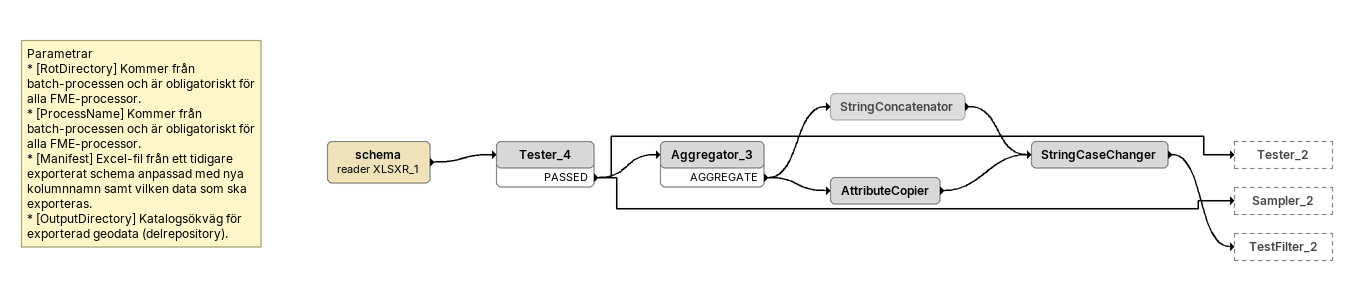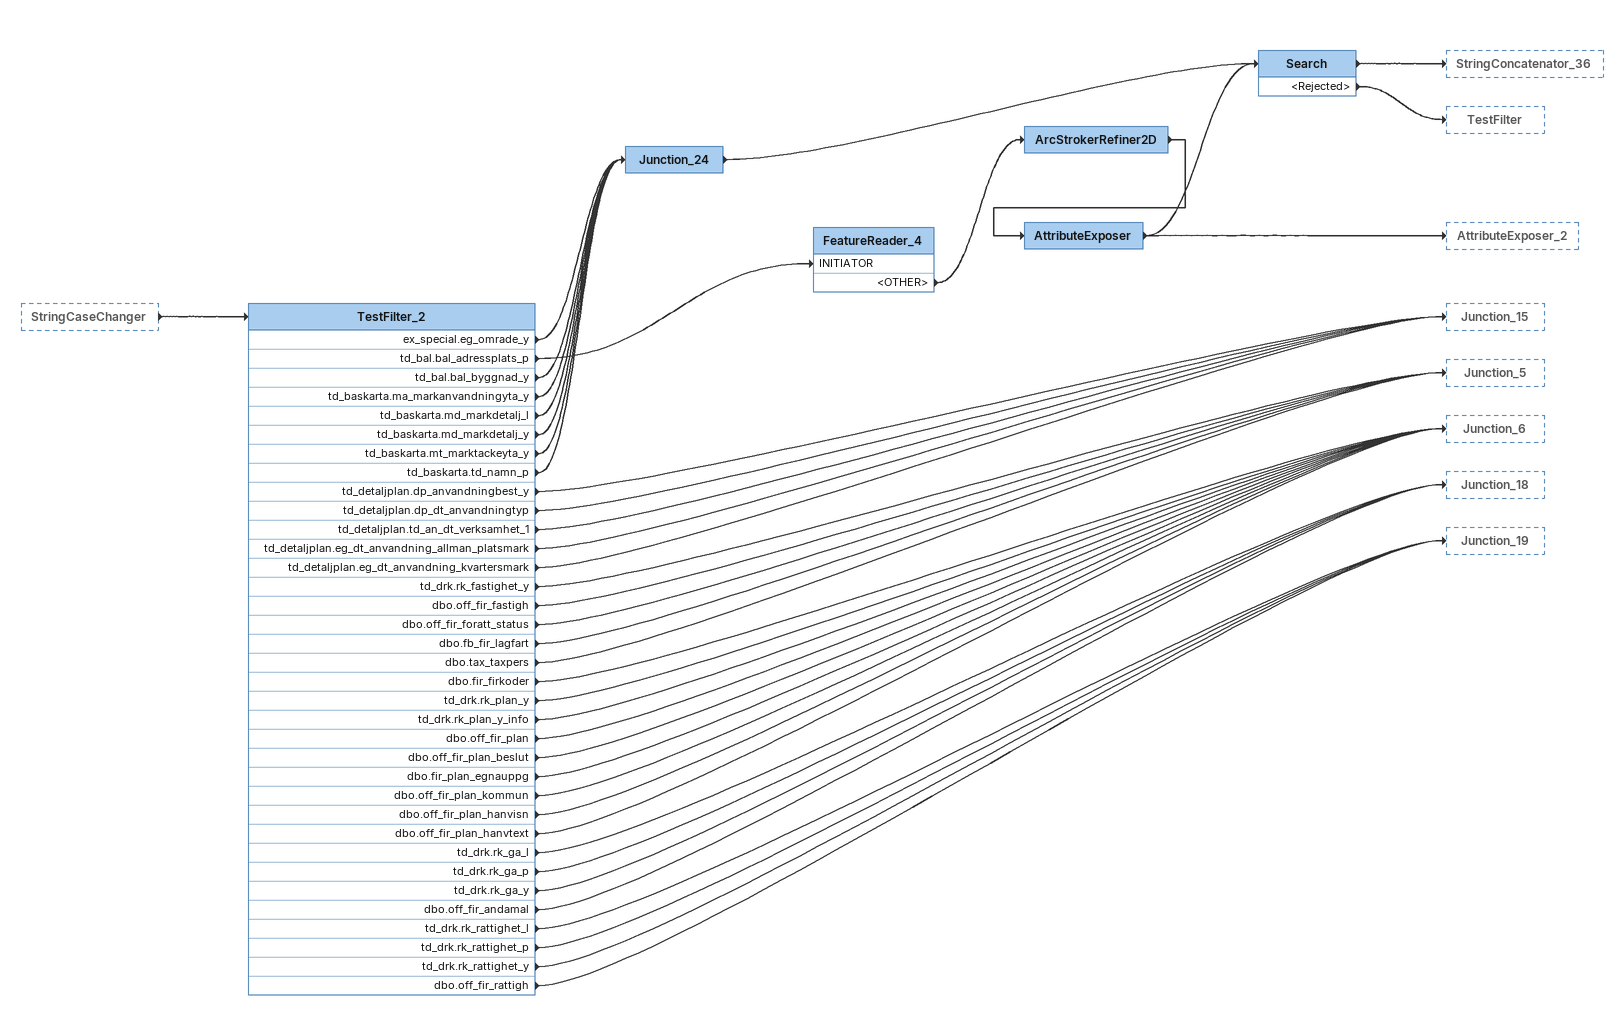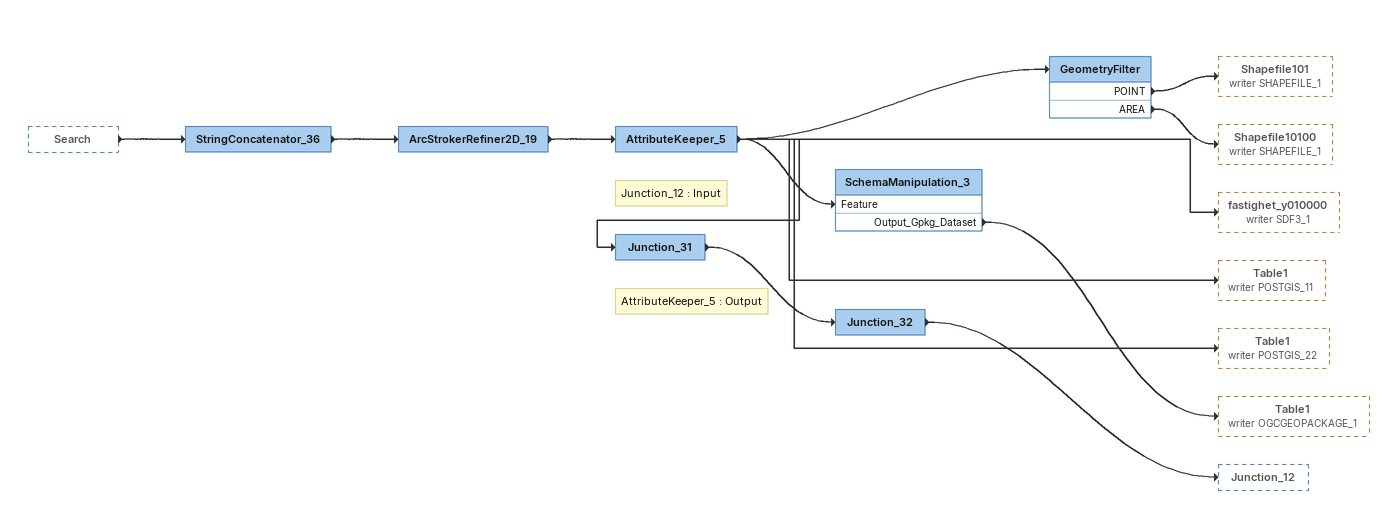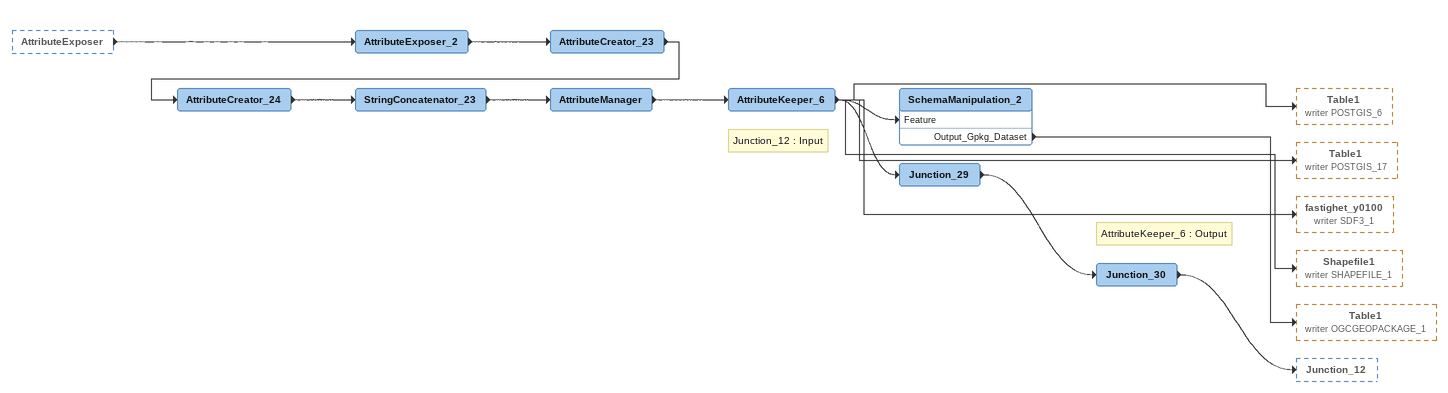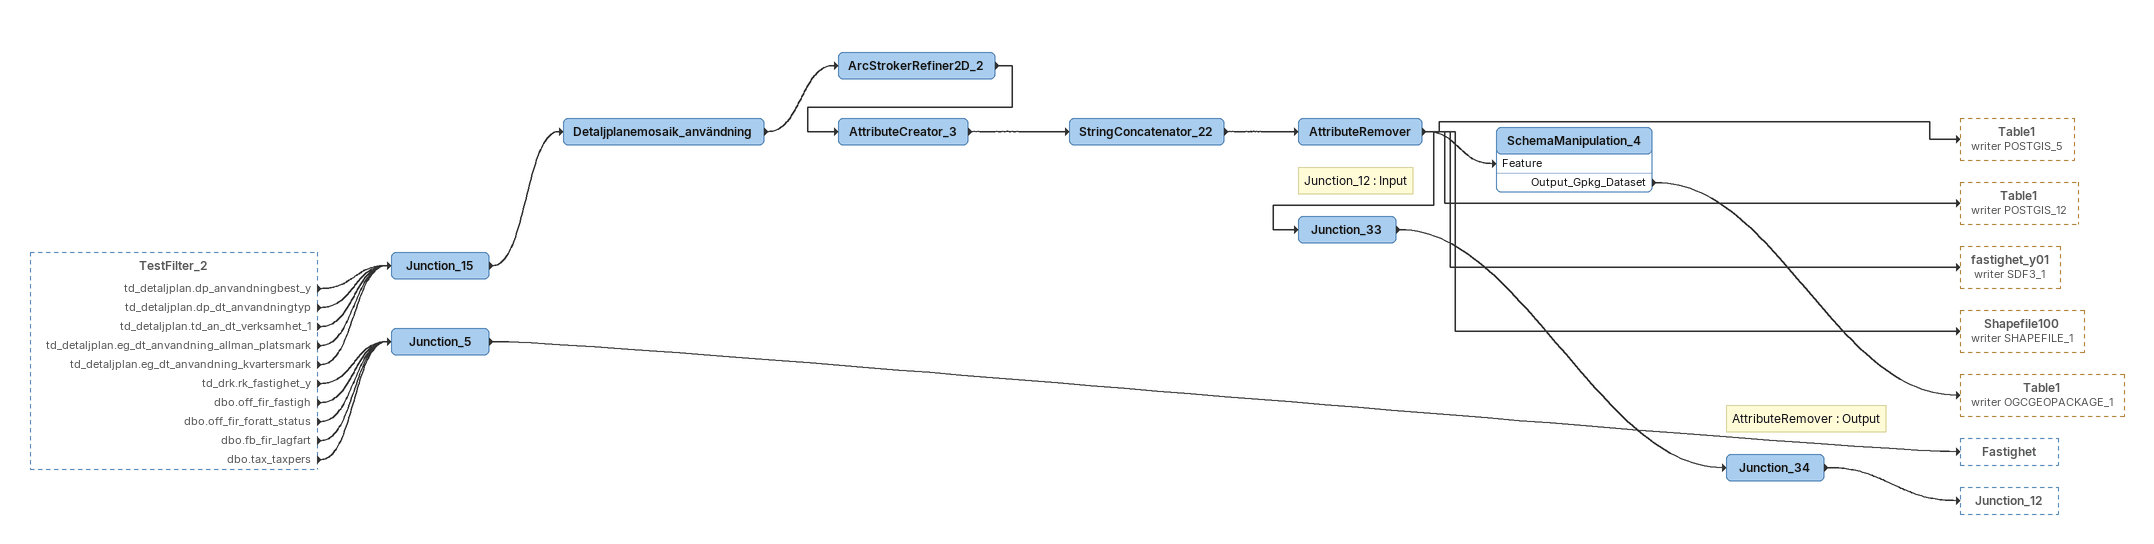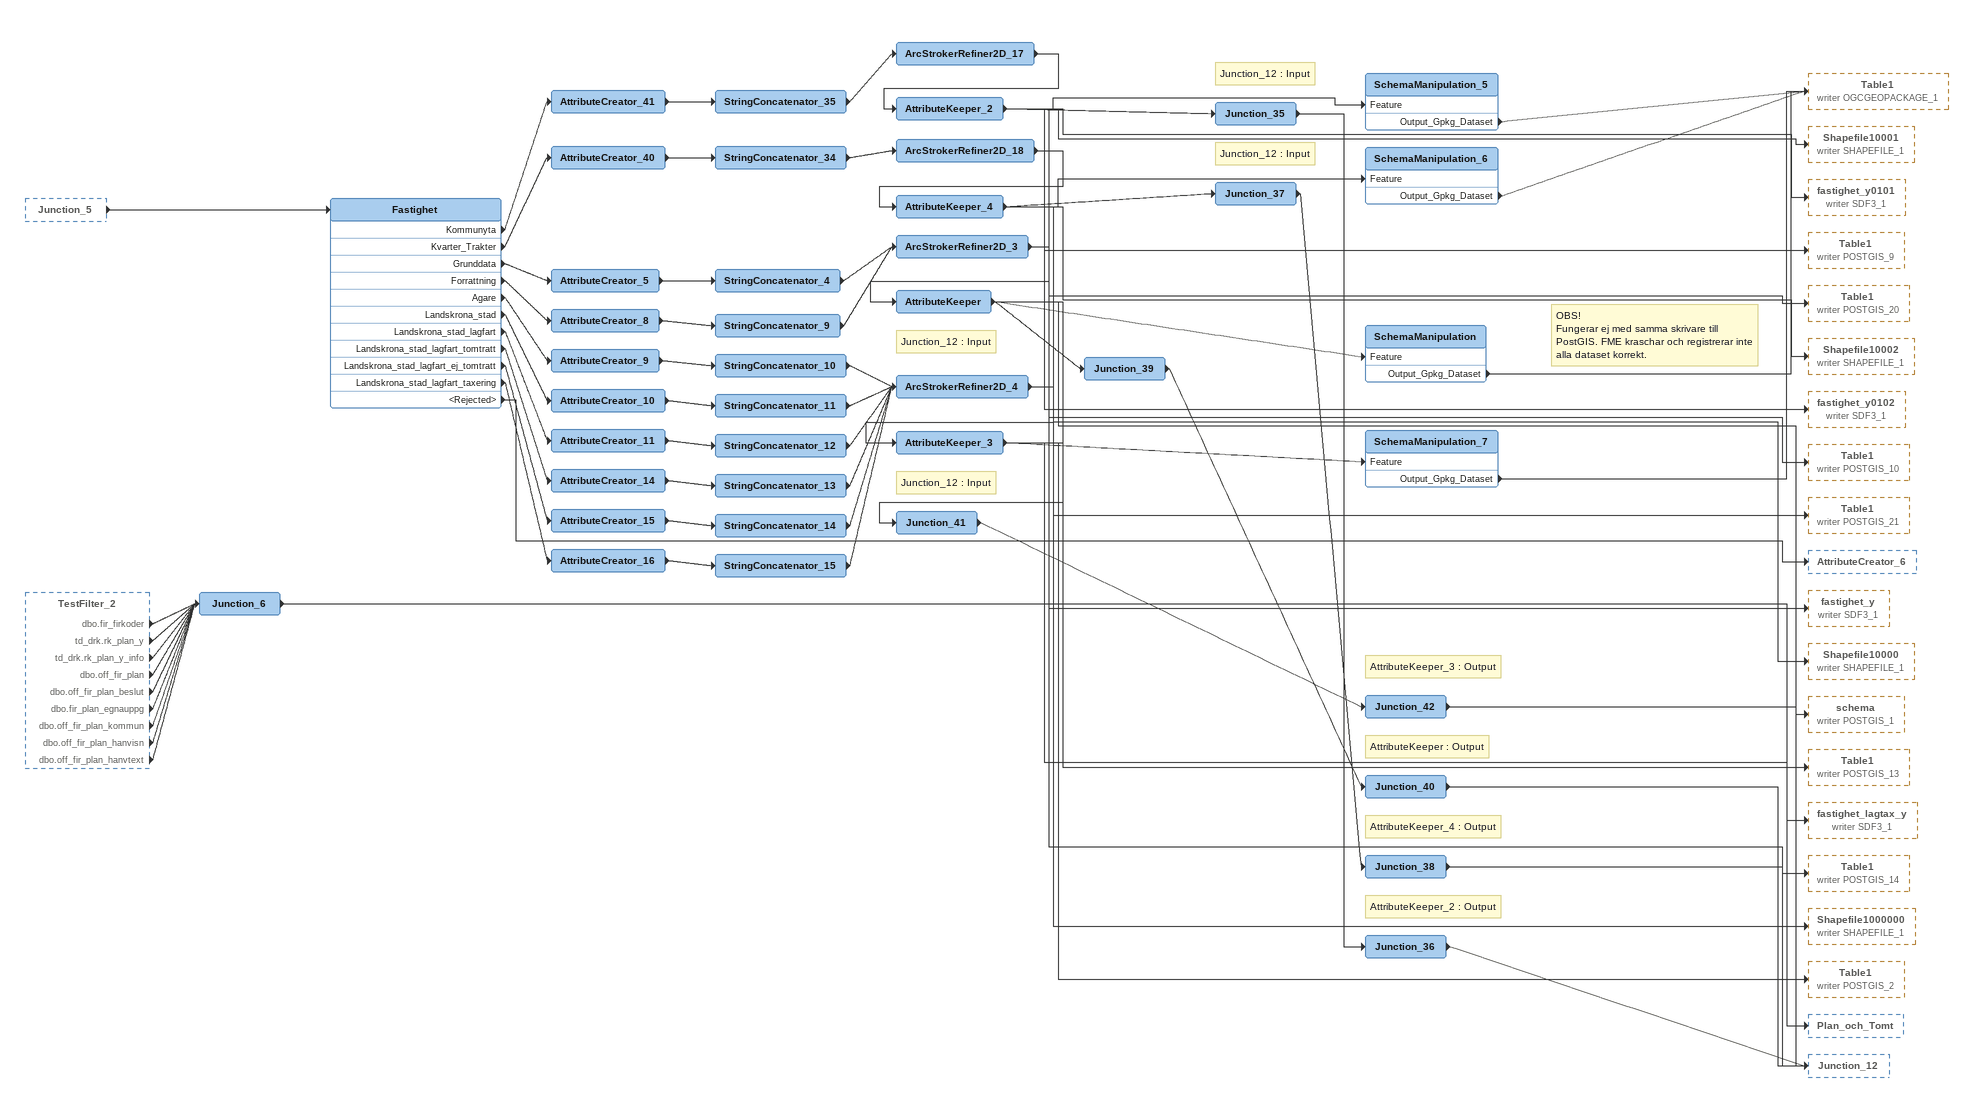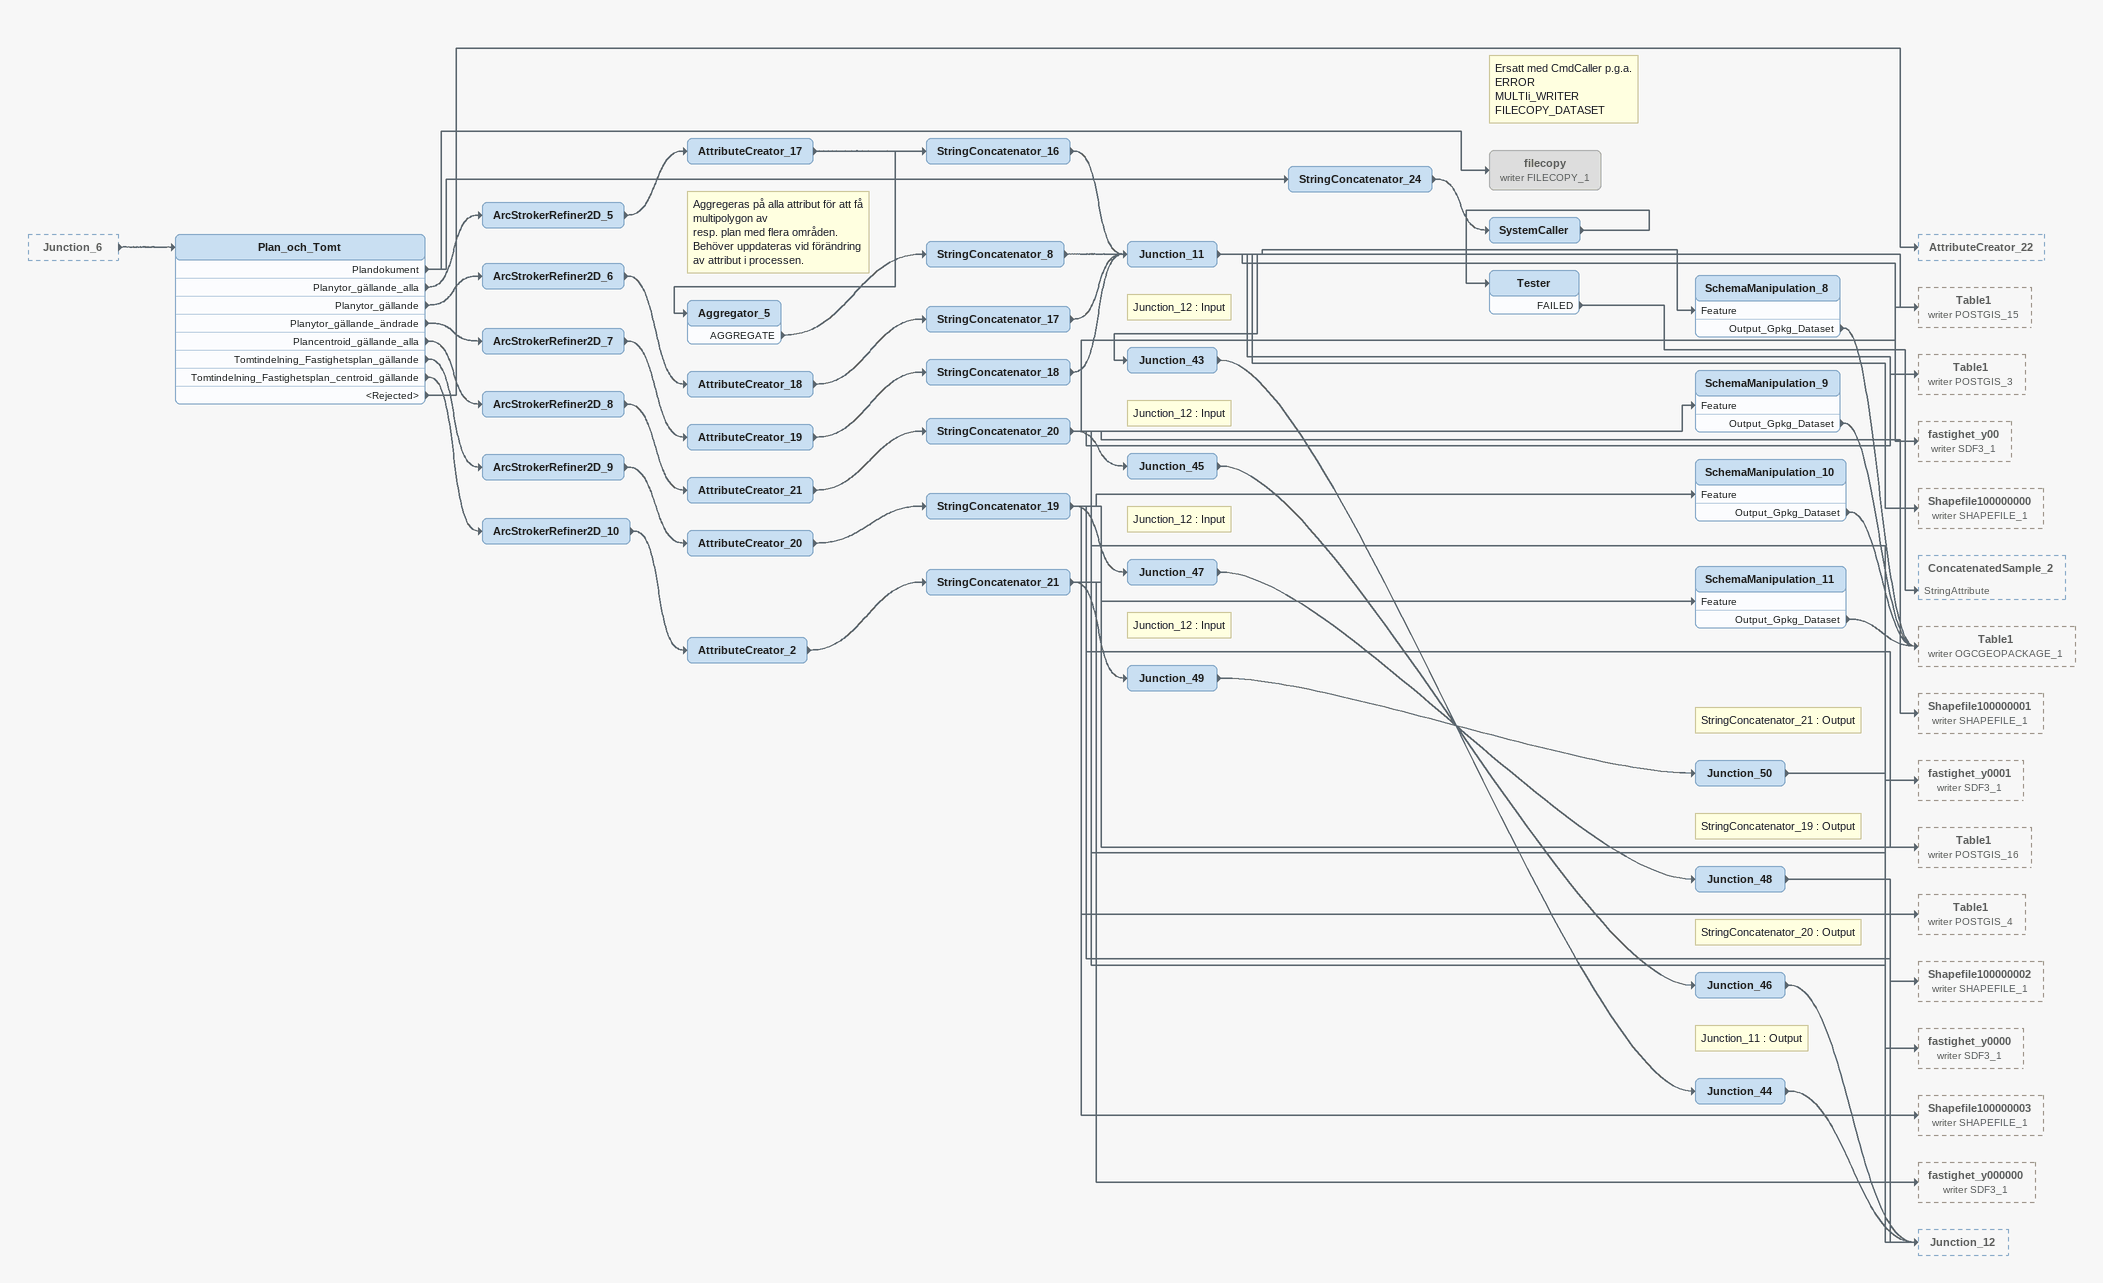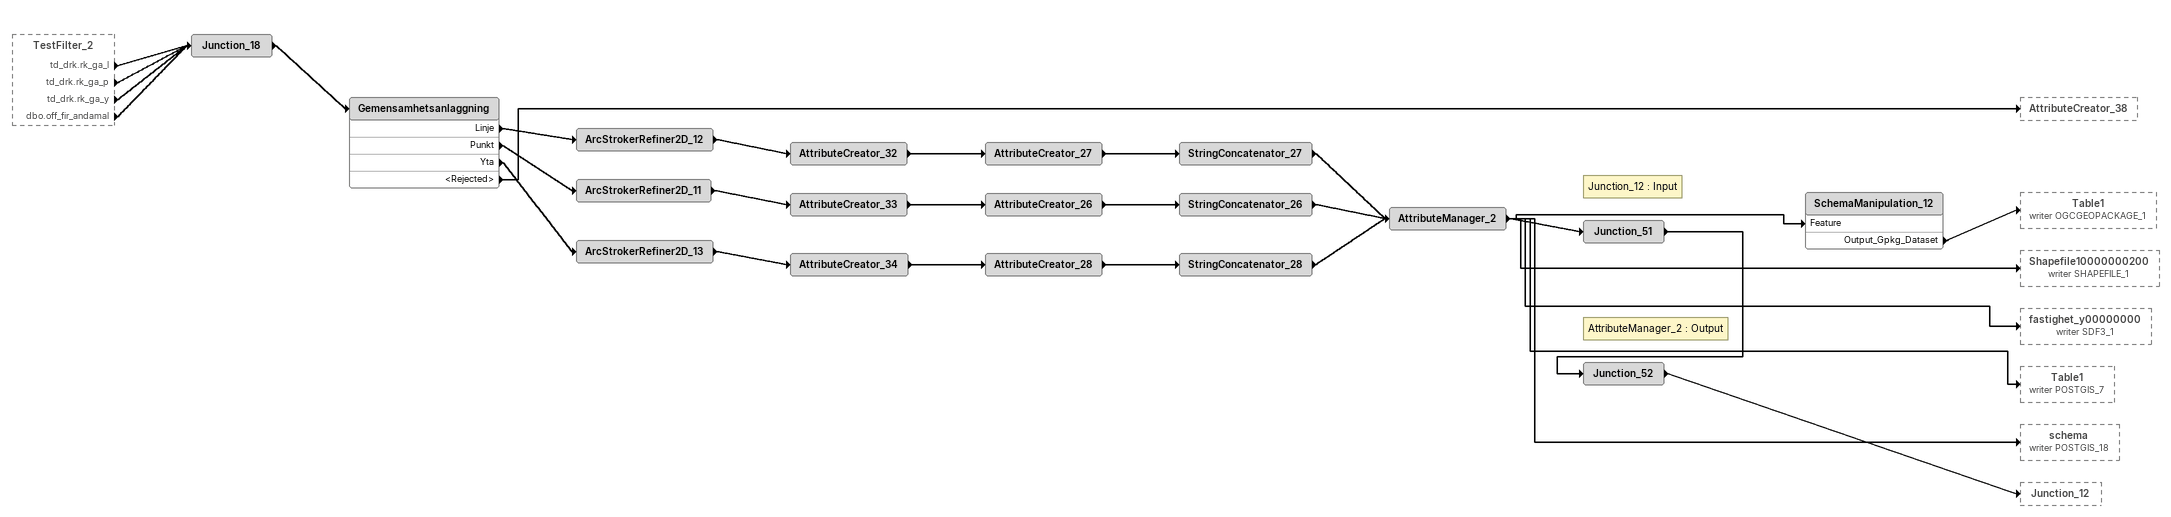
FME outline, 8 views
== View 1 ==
Note: Parametrar / * [RotDirectory] Kommer från batch-processen och är obligatoriskt för alla FME-processor. / * [ProcessName] Kommer från batch-processen och är obligatoriskt för alla FME-processor. / * [Manifest] Excel-fil från ett tidigare exporterat schema anpassad med nya kolumnnamn samt vilken data som ska exporteras. / * [OutputDirectory] Katalogsökväg för exporterad geodata (delrepository).
schema (reader XLSXR_1)
    -> Tester_4
Tester_4
    PASSED -> Tester_2
    PASSED -> Aggregator_3
    PASSED -> Sampler_2
Aggregator_3
    AGGREGATE -> StringConcatenator
    AGGREGATE -> AttributeCopier
StringConcatenator [off]
    -> StringCaseChanger
AttributeCopier
    -> StringCaseChanger
StringCaseChanger
    -> TestFilter_2

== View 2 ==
StringCaseChanger [outside]
    -> TestFilter_2
TestFilter_2
    ex_special.eg_omrade_y -> Junction_24
    td_bal.bal_adressplats_p -> FeatureReader_4 [INITIATOR]
    td_bal.bal_byggnad_y -> Junction_24
    td_baskarta.ma_markanvandningyta_y -> Junction_24
    td_baskarta.md_markdetalj_l -> Junction_24
    td_baskarta.md_markdetalj_y -> Junction_24
    td_baskarta.mt_marktackeyta_y -> Junction_24
    td_baskarta.td_namn_p -> Junction_24
    td_detaljplan.dp_anvandningbest_y -> Junction_15
    td_detaljplan.dp_dt_anvandningtyp -> Junction_15
    td_detaljplan.td_an_dt_verksamhet_1 -> Junction_15
    td_detaljplan.eg_dt_anvandning_allman_platsmark -> Junction_15
    td_detaljplan.eg_dt_anvandning_kvartersmark -> Junction_15
    td_drk.rk_fastighet_y -> Junction_5
    dbo.off_fir_fastigh -> Junction_5
    dbo.off_fir_foratt_status -> Junction_5
    dbo.fb_fir_lagfart -> Junction_5
    dbo.tax_taxpers -> Junction_5
    dbo.fir_firkoder -> Junction_6
    td_drk.rk_plan_y -> Junction_6
    td_drk.rk_plan_y_info -> Junction_6
    dbo.off_fir_plan -> Junction_6
    dbo.off_fir_plan_beslut -> Junction_6
    dbo.fir_plan_egnauppg -> Junction_6
    dbo.off_fir_plan_kommun -> Junction_6
    dbo.off_fir_plan_hanvisn -> Junction_6
    dbo.off_fir_plan_hanvtext -> Junction_6
    td_drk.rk_ga_l -> Junction_18
    td_drk.rk_ga_p -> Junction_18
    td_drk.rk_ga_y -> Junction_18
    dbo.off_fir_andamal -> Junction_18
    td_drk.rk_rattighet_l -> Junction_19
    td_drk.rk_rattighet_p -> Junction_19
    td_drk.rk_rattighet_y -> Junction_19
    dbo.off_fir_rattigh -> Junction_19
Junction_24
    -> Search
FeatureReader_4
    <OTHER> -> ArcStrokerRefiner2D
ArcStrokerRefiner2D
    -> AttributeExposer
AttributeExposer
    -> AttributeExposer_2
    -> Search
Search
    -> StringConcatenator_36
    <Rejected> -> TestFilter

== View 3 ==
Search [outside]
    -> StringConcatenator_36
StringConcatenator_36
    -> ArcStrokerRefiner2D_19
ArcStrokerRefiner2D_19
    -> AttributeKeeper_5
AttributeKeeper_5
    -> GeometryFilter
    -> fastighet_y010000 (writer SDF3_1)
    -> Table1 (writer POSTGIS_11)
    -> Table1 (writer POSTGIS_22)
    -> SchemaManipulation_3 [Feature]
    -> Junction_31
GeometryFilter
    POINT -> Shapefile101 (writer SHAPEFILE_1)
    AREA -> Shapefile10100 (writer SHAPEFILE_1)
SchemaManipulation_3
    Output_Gpkg_Dataset -> Table1 (writer OGCGEOPACKAGE_1)
Note: Junction_12 : Input
Junction_31
    -> Junction_32
Note: AttributeKeeper_5 : Output
Junction_32
    -> Junction_12

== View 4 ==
AttributeExposer [outside]
    -> AttributeExposer_2
AttributeExposer_2
    -> AttributeCreator_23
AttributeCreator_23
    -> AttributeCreator_24
AttributeCreator_24
    -> StringConcatenator_23
StringConcatenator_23
    -> AttributeManager
AttributeManager
    -> AttributeKeeper_6
AttributeKeeper_6
    -> SchemaManipulation_2 [Feature]
    -> Table1 (writer POSTGIS_6)
    -> Table1 (writer POSTGIS_17)
    -> fastighet_y0100 (writer SDF3_1)
    -> Junction_29
    -> Shapefile1 (writer SHAPEFILE_1)
SchemaManipulation_2
    Output_Gpkg_Dataset -> Table1 (writer OGCGEOPACKAGE_1)
Note: Junction_12 : Input
Junction_29
    -> Junction_30
Note: AttributeKeeper_6 : Output
Junction_30
    -> Junction_12

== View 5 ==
TestFilter_2 [outside]
    td_detaljplan.dp_anvandningbest_y -> Junction_15
    td_detaljplan.dp_dt_anvandningtyp -> Junction_15
    td_detaljplan.td_an_dt_verksamhet_1 -> Junction_15
    td_detaljplan.eg_dt_anvandning_allman_platsmark -> Junction_15
    td_detaljplan.eg_dt_anvandning_kvartersmark -> Junction_15
    td_drk.rk_fastighet_y -> Junction_5
    dbo.off_fir_fastigh -> Junction_5
    dbo.off_fir_foratt_status -> Junction_5
    dbo.fb_fir_lagfart -> Junction_5
    dbo.tax_taxpers -> Junction_5
Junction_15
    -> Detaljplanemosaik_användning
Detaljplanemosaik_användning
    -> ArcStrokerRefiner2D_2
ArcStrokerRefiner2D_2
    -> AttributeCreator_3
AttributeCreator_3
    -> StringConcatenator_22
StringConcatenator_22
    -> AttributeRemover
AttributeRemover
    -> Table1 (writer POSTGIS_5)
    -> Table1 (writer POSTGIS_12)
    -> fastighet_y01 (writer SDF3_1)
    -> Shapefile100 (writer SHAPEFILE_1)
    -> Junction_33
    -> SchemaManipulation_4 [Feature]
SchemaManipulation_4
    Output_Gpkg_Dataset -> Table1 (writer OGCGEOPACKAGE_1)
Note: Junction_12 : Input
Junction_33
    -> Junction_34
Note: AttributeRemover : Output
Junction_34
    -> Junction_12
Junction_5
    -> Fastighet

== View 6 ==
Junction_5 [outside]
    -> Fastighet
TestFilter_2 [outside]
    dbo.fir_firkoder -> Junction_6
    td_drk.rk_plan_y -> Junction_6
    td_drk.rk_plan_y_info -> Junction_6
    dbo.off_fir_plan -> Junction_6
    dbo.off_fir_plan_beslut -> Junction_6
    dbo.fir_plan_egnauppg -> Junction_6
    dbo.off_fir_plan_kommun -> Junction_6
    dbo.off_fir_plan_hanvisn -> Junction_6
    dbo.off_fir_plan_hanvtext -> Junction_6
Fastighet
    Kommunyta -> AttributeCreator_41
    Kvarter_Trakter -> AttributeCreator_40
    Grunddata -> AttributeCreator_5
    Forrattning -> AttributeCreator_8
    Agare -> AttributeCreator_9
    Landskrona_stad -> AttributeCreator_10
    Landskrona_stad_lagfart -> AttributeCreator_11
    Landskrona_stad_lagfart_tomtratt -> AttributeCreator_14
    Landskrona_stad_lagfart_ej_tomtratt -> AttributeCreator_15
    Landskrona_stad_lagfart_taxering -> AttributeCreator_16
    <Rejected> -> AttributeCreator_6
AttributeCreator_41
    -> StringConcatenator_35
StringConcatenator_35
    -> ArcStrokerRefiner2D_17
ArcStrokerRefiner2D_17
    -> AttributeKeeper_2
AttributeKeeper_2
    -> Shapefile10001 (writer SHAPEFILE_1)
    -> fastighet_y0101 (writer SDF3_1)
    -> Table1 (writer POSTGIS_9)
    -> Table1 (writer POSTGIS_20)
    -> Junction_35
    -> SchemaManipulation_5 [Feature]
SchemaManipulation_5
    Output_Gpkg_Dataset -> Table1 (writer OGCGEOPACKAGE_1)
Note: Junction_12 : Input
Junction_35
    -> Junction_36
Note: AttributeKeeper_2 : Output
Junction_36
    -> Junction_12
AttributeCreator_40
    -> StringConcatenator_34
StringConcatenator_34
    -> ArcStrokerRefiner2D_18
ArcStrokerRefiner2D_18
    -> AttributeKeeper_4
AttributeKeeper_4
    -> Shapefile10002 (writer SHAPEFILE_1)
    -> fastighet_y0102 (writer SDF3_1)
    -> Table1 (writer POSTGIS_10)
    -> Table1 (writer POSTGIS_21)
    -> Junction_37
    -> SchemaManipulation_6 [Feature]
SchemaManipulation_6
    Output_Gpkg_Dataset -> Table1 (writer OGCGEOPACKAGE_1)
Note: Junction_12 : Input
Junction_37
    -> Junction_38
Note: AttributeKeeper_4 : Output
Junction_38
    -> Junction_12
AttributeCreator_5
    -> StringConcatenator_4
StringConcatenator_4
    -> ArcStrokerRefiner2D_3
AttributeCreator_8
    -> StringConcatenator_9
StringConcatenator_9
    -> ArcStrokerRefiner2D_3
ArcStrokerRefiner2D_3
    -> AttributeKeeper
AttributeKeeper
    -> fastighet_y (writer SDF3_1)
    -> Shapefile10000 (writer SHAPEFILE_1)
    -> schema (writer POSTGIS_1)
    -> Table1 (writer POSTGIS_13)
    -> Junction_39
    -> SchemaManipulation [Feature]
Note: OBS! / Fungerar ej med samma skrivare till PostGIS. FME kraschar och registrerar inte alla dataset korrekt.
SchemaManipulation
    Output_Gpkg_Dataset -> Table1 (writer OGCGEOPACKAGE_1)
Note: Junction_12 : Input
Junction_39
    -> Junction_40
Note: AttributeKeeper : Output
Junction_40
    -> Junction_12
AttributeCreator_9
    -> StringConcatenator_10
StringConcatenator_10
    -> ArcStrokerRefiner2D_4
AttributeCreator_10
    -> StringConcatenator_11
StringConcatenator_11
    -> ArcStrokerRefiner2D_4
AttributeCreator_11
    -> StringConcatenator_12
StringConcatenator_12
    -> ArcStrokerRefiner2D_4
AttributeCreator_14
    -> StringConcatenator_13
StringConcatenator_13
    -> ArcStrokerRefiner2D_4
AttributeCreator_15
    -> StringConcatenator_14
StringConcatenator_14
    -> ArcStrokerRefiner2D_4
AttributeCreator_16
    -> StringConcatenator_15
StringConcatenator_15
    -> ArcStrokerRefiner2D_4
ArcStrokerRefiner2D_4
    -> AttributeKeeper_3
AttributeKeeper_3
    -> fastighet_lagtax_y (writer SDF3_1)
    -> Table1 (writer POSTGIS_14)
    -> Shapefile1000000 (writer SHAPEFILE_1)
    -> Table1 (writer POSTGIS_2)
    -> Junction_41
    -> SchemaManipulation_7 [Feature]
SchemaManipulation_7
    Output_Gpkg_Dataset -> Table1 (writer OGCGEOPACKAGE_1)
Note: Junction_12 : Input
Junction_41
    -> Junction_42
Note: AttributeKeeper_3 : Output
Junction_42
    -> Junction_12
Junction_6
    -> Plan_och_Tomt

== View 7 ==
Junction_6 [outside]
    -> Plan_och_Tomt
Plan_och_Tomt
    Plandokument -> filecopy (writer FILECOPY_1)
    Plandokument -> StringConcatenator_24
    Planytor_gällande_alla -> ArcStrokerRefiner2D_5
    Planytor_gällande -> ArcStrokerRefiner2D_6
    Planytor_gällande_ändrade -> ArcStrokerRefiner2D_7
    Plancentroid_gällande_alla -> ArcStrokerRefiner2D_8
    Tomtindelning_Fastighetsplan_gällande -> ArcStrokerRefiner2D_9
    Tomtindelning_Fastighetsplan_centroid_gällande -> ArcStrokerRefiner2D_10
    <Rejected> -> AttributeCreator_22
Note: Ersatt med CmdCaller p.g.a. ERROR / MULTIi_WRITER FILECOPY_DATASET
filecopy (writer FILECOPY_1) [off]
StringConcatenator_24
    -> SystemCaller
SystemCaller
    -> Tester
Tester
    FAILED -> ConcatenatedSample_2 [StringAttribute]
ArcStrokerRefiner2D_5
    -> AttributeCreator_17
AttributeCreator_17
    -> StringConcatenator_16
    -> Aggregator_5
StringConcatenator_16
    -> Junction_11
Note: Aggregeras på alla attribut för att få multipolygon av / resp. plan med flera områden. / Behöver uppdateras vid förändring av attribut i processen.
Aggregator_5
    AGGREGATE -> StringConcatenator_8
StringConcatenator_8
    -> Junction_11
ArcStrokerRefiner2D_6
    -> AttributeCreator_18
AttributeCreator_18
    -> StringConcatenator_17
StringConcatenator_17
    -> Junction_11
ArcStrokerRefiner2D_7
    -> AttributeCreator_19
AttributeCreator_19
    -> StringConcatenator_18
StringConcatenator_18
    -> Junction_11
Junction_11
    -> Table1 (writer POSTGIS_15)
    -> fastighet_y00 (writer SDF3_1)
    -> Table1 (writer POSTGIS_3)
    -> Shapefile100000000 (writer SHAPEFILE_1)
    -> Junction_43
    -> SchemaManipulation_8 [Feature]
SchemaManipulation_8
    Output_Gpkg_Dataset -> Table1 (writer OGCGEOPACKAGE_1)
Note: Junction_12 : Input
Junction_43
    -> Junction_44
Note: Junction_11 : Output
Junction_44
    -> Junction_12
ArcStrokerRefiner2D_8
    -> AttributeCreator_21
AttributeCreator_21
    -> StringConcatenator_20
StringConcatenator_20
    -> Shapefile100000001 (writer SHAPEFILE_1)
    -> Table1 (writer POSTGIS_15)
    -> Table1 (writer POSTGIS_3)
    -> fastighet_y0001 (writer SDF3_1)
    -> Junction_45
    -> SchemaManipulation_9 [Feature]
SchemaManipulation_9
    Output_Gpkg_Dataset -> Table1 (writer OGCGEOPACKAGE_1)
Note: Junction_12 : Input
Junction_45
    -> Junction_46
Note: StringConcatenator_20 : Output
Junction_46
    -> Junction_12
ArcStrokerRefiner2D_9
    -> AttributeCreator_20
AttributeCreator_20
    -> StringConcatenator_19
StringConcatenator_19
    -> Table1 (writer POSTGIS_16)
    -> Table1 (writer POSTGIS_4)
    -> Shapefile100000002 (writer SHAPEFILE_1)
    -> fastighet_y0000 (writer SDF3_1)
    -> Junction_47
    -> SchemaManipulation_10 [Feature]
SchemaManipulation_10
    Output_Gpkg_Dataset -> Table1 (writer OGCGEOPACKAGE_1)
Note: Junction_12 : Input
Junction_47
    -> Junction_48
Note: StringConcatenator_19 : Output
Junction_48
    -> Junction_12
ArcStrokerRefiner2D_10
    -> AttributeCreator_2
AttributeCreator_2
    -> StringConcatenator_21
StringConcatenator_21
    -> Shapefile100000003 (writer SHAPEFILE_1)
    -> Table1 (writer POSTGIS_16)
    -> Table1 (writer POSTGIS_4)
    -> fastighet_y000000 (writer SDF3_1)
    -> SchemaManipulation_11 [Feature]
    -> Junction_49
SchemaManipulation_11
    Output_Gpkg_Dataset -> Table1 (writer OGCGEOPACKAGE_1)
Note: Junction_12 : Input
Junction_49
    -> Junction_50
Note: StringConcatenator_21 : Output
Junction_50
    -> Junction_12

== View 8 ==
TestFilter_2 [outside]
    td_drk.rk_ga_l -> Junction_18
    td_drk.rk_ga_p -> Junction_18
    td_drk.rk_ga_y -> Junction_18
    dbo.off_fir_andamal -> Junction_18
Junction_18
    -> Gemensamhetsanlaggning
Gemensamhetsanlaggning
    Linje -> ArcStrokerRefiner2D_12
    Punkt -> ArcStrokerRefiner2D_11
    Yta -> ArcStrokerRefiner2D_13
    <Rejected> -> AttributeCreator_38
ArcStrokerRefiner2D_12
    -> AttributeCreator_32
AttributeCreator_32
    -> AttributeCreator_27
AttributeCreator_27
    -> StringConcatenator_27
StringConcatenator_27
    -> AttributeManager_2
ArcStrokerRefiner2D_11
    -> AttributeCreator_33
AttributeCreator_33
    -> AttributeCreator_26
AttributeCreator_26
    -> StringConcatenator_26
StringConcatenator_26
    -> AttributeManager_2
ArcStrokerRefiner2D_13
    -> AttributeCreator_34
AttributeCreator_34
    -> AttributeCreator_28
AttributeCreator_28
    -> StringConcatenator_28
StringConcatenator_28
    -> AttributeManager_2
AttributeManager_2
    -> Shapefile10000000200 (writer SHAPEFILE_1)
    -> fastighet_y00000000 (writer SDF3_1)
    -> Table1 (writer POSTGIS_7)
    -> schema (writer POSTGIS_18)
    -> Junction_51
    -> SchemaManipulation_12 [Feature]
SchemaManipulation_12
    Output_Gpkg_Dataset -> Table1 (writer OGCGEOPACKAGE_1)
Note: Junction_12 : Input
Junction_51
    -> Junction_52
Note: AttributeManager_2 : Output
Junction_52
    -> Junction_12
